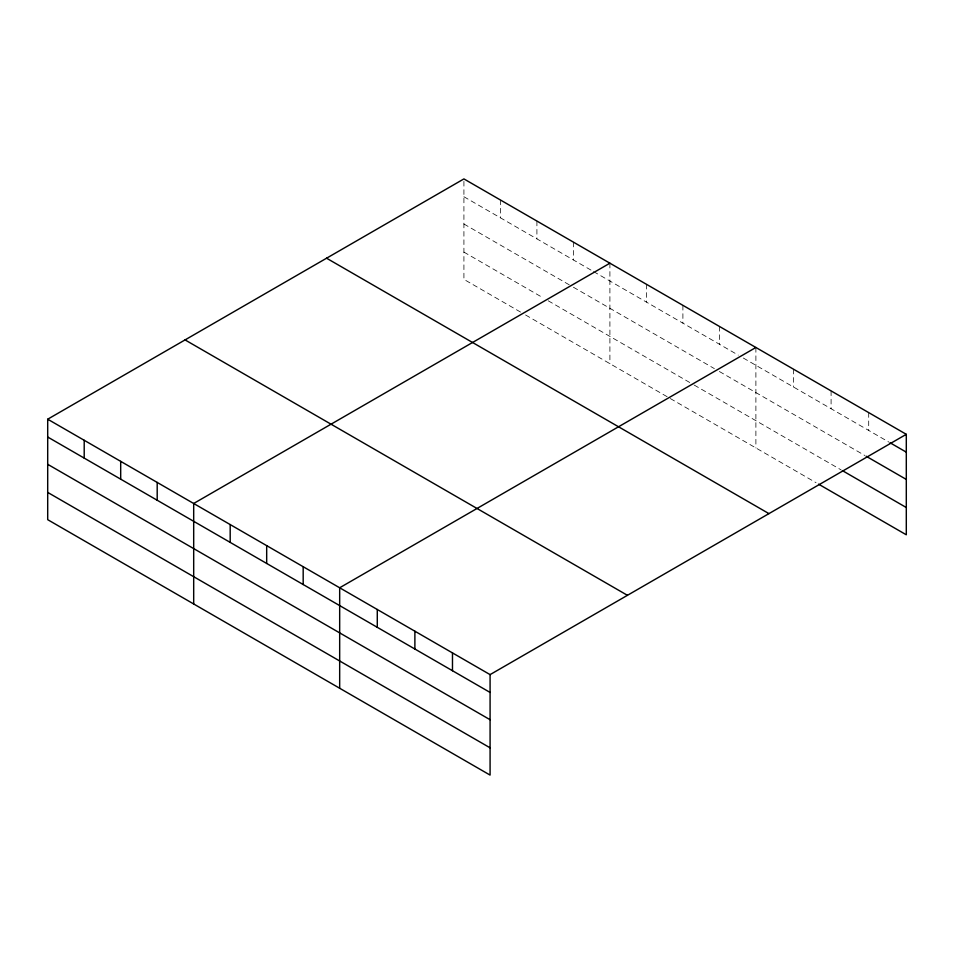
<?xml version="1.0" encoding="UTF-8"?>
<svg xmlns="http://www.w3.org/2000/svg" width="954" height="954" viewBox="0 0 954 954"><rect width="100%" height="100%" fill="white"/><g stroke="black" fill="none" stroke-linecap="round" stroke-linejoin="round"><path stroke-width="0.72" stroke-dasharray="4.77 3.58" d="M463.918 196.739L592.279 270.841M593.543 271.568L738.265 355.126M743.309 358.036L888.746 442.012M463.918 224.011L570.886 285.771M573.402 287.226L714.355 368.602M719.388 371.511L864.932 455.535M463.918 252.106L543.196 297.887M548.228 300.796L692.962 384.355M694.226 385.082L841.118 469.893M520.55 312.077L463.918 279.379L463.918 178.911M525.582 314.987L669.052 397.818M670.304 398.545L816.052 482.688M868.7 412.605L868.7 430.433M831.089 390.901L831.089 408.717M793.489 369.186L793.489 387.014M755.89 347.483L755.89 447.951M719.388 326.411L719.388 344.227M682.897 305.34L682.897 323.156M646.395 284.268L646.395 302.084M609.904 263.197L609.904 363.665M573.402 242.125L573.402 259.941M536.911 221.054L536.911 238.87M500.409 199.982L500.409 217.81"/><path stroke-width="1.43" d="M47.7 419.211L490.082 674.621L490.082 775.089L47.7 519.68L47.7 419.211L463.918 178.911L906.3 434.32L906.3 534.789L818.556 484.143M609.904 263.197L193.686 503.485L193.686 603.965M755.89 347.483L339.672 587.771L339.672 688.251M490.082 674.621L906.3 434.32M890.01 442.739L906.3 452.148M866.184 456.262L906.3 479.421M842.37 470.608L906.3 507.516M326.566 258.2L768.948 513.622M185.052 339.91L627.434 595.32M47.7 437.027L490.082 692.437M47.7 464.312L490.082 719.721M47.7 492.407L490.082 747.817M452.482 652.906L452.482 670.734M414.883 631.19L414.883 649.018M377.283 609.487L377.283 627.315M303.181 566.7L303.181 584.528M266.679 545.628L266.679 563.456M230.188 524.557L230.188 542.385M157.195 482.414L157.195 500.242M120.693 461.354L120.693 479.17M84.202 440.283L84.202 458.099"/></g></svg>
